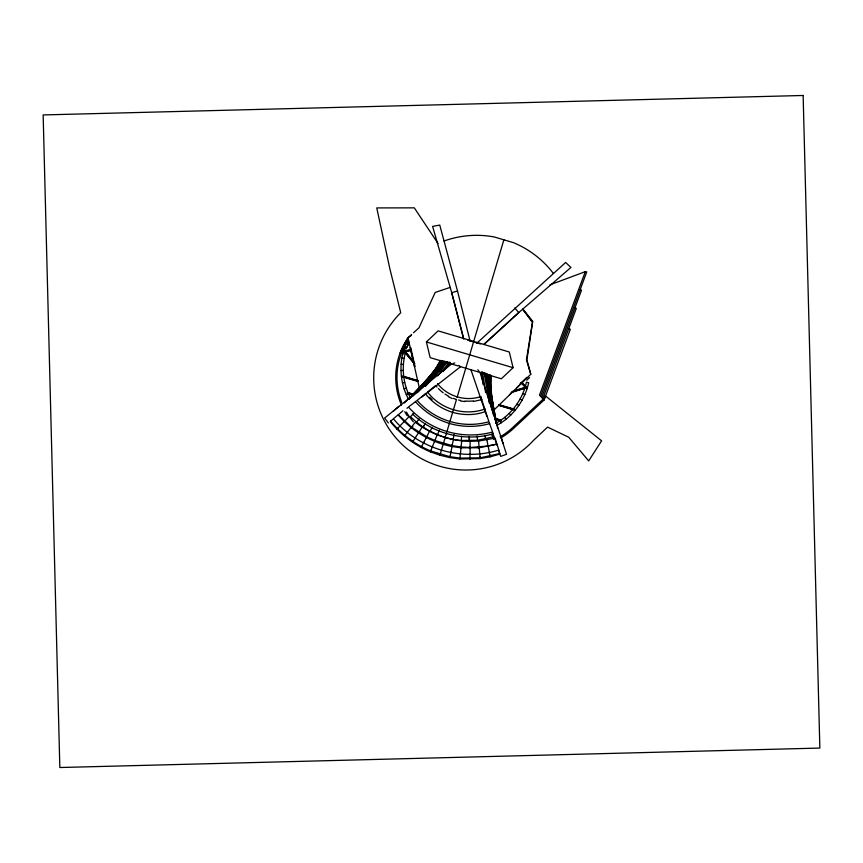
<?xml version="1.0" encoding="UTF-8"?>
<svg xmlns="http://www.w3.org/2000/svg" width="863" height="863" viewBox="0 0 863 863"><rect width="100%" height="100%" fill="white"/><g stroke="black" fill="none" stroke-linecap="round" stroke-linejoin="round"><path stroke-width="1.29" d="M496.171 441.694L496.818 444.067L488.026 446.042L470.076 447.498L470.141 441.349C450.41 441.079 430.896 434.294 415.265 422.255L411.5 427.12L398.328 414.833L400.626 412.784M446.635 362.676L445.34 362.298L408.566 399.321C400.853 384.952 398.943 367.692 403.194 351.964L405.416 352.557C401.457 367.304 402.989 383.506 410.044 397.077M490.572 386.279L491.435 375.653L490.173 375.297M460.562 448.221L460.723 446.387M499.645 453.409L499.871 454.1L490.108 456.851L480.108 458.587L459.85 458.976L459.957 457.714M498.695 449.99L499.85 453.496L480.152 457.811L460.001 458.091L460.421 453.215M413.571 413.614L410.518 416.635C423.96 430.216 442.223 438.749 461.241 440.475L461.619 436.203M460.421 453.949L461.004 447.821L479.192 447.757L497.012 444.175L498.803 450.055C461.511 461.791 418.253 448.943 393.399 418.771L397.153 415.621M470.076 447.498L461.079 446.98L461.716 440.864M498.587 404.963L513.334 409.213M509.515 394.758L513.021 391.414M520.065 384.51L516.538 387.994M494.348 409.655L530.788 374.251L526.43 359.903L532.536 321.759L523 309.612L532.083 321.877M530.788 374.251L526.926 359.871L532.719 321.392L522.902 308.976M410.669 347.422L415.038 366.538M451.802 446.408L452.136 444.628M459.85 458.976L449.796 457.606L450.022 456.365M460.001 458.091L450.001 456.71L450.918 451.91M453.151 439.353L454.067 434.553M450.82 452.568L451.996 446.527C431.112 442.439 411.824 431.09 398.113 414.812L397.584 415.265M461.079 446.98L452.169 445.642L453.366 439.601M495.653 423.42C511.23 414.963 522.654 399.493 526.441 382.201L528.685 382.697C524.769 400.626 512.913 416.656 496.764 425.427M449.796 457.606L439.925 455.222L446.635 432.633M446.969 431.489L449.256 423.776M415.308 401.813L408.447 407.023A83.409 83.409 0 0 0 492.611 432.007L489.278 422.741L489.634 423.657C476.527 427.325 462.439 427.261 449.364 423.431L449.645 422.492M449.947 421.468L452.557 412.665M485.491 411.435C475.556 415.481 463.237 415.394 452.654 412.352L456.484 399.45A42.233 42.233 0 0 1 453.453 398.426M457.077 397.433L503.873 239.806M540.583 396.3L586.764 271.888L585.308 271.662L539.483 395.114L544.057 400.033L513.485 428.533A70.011 70.011 0 0 1 500.788 437.929M541.684 397.487L581.533 290.13L580.184 289.623M542.795 398.674L576.311 308.371L574.952 307.864M411.5 427.12L426.7 436.775L434.898 440.518L437.185 434.801M432.244 447.056L434.564 441.349M393.053 419.159L390.659 421.079C401.284 434.154 415.125 444.488 430.669 450.971L432.536 446.451M437.509 434.715L439.353 430.195M391.295 420.788L390.303 421.565C400.864 434.812 414.736 445.297 430.357 451.834L431.069 450.119M434.542 441.921L435.47 439.677M402.579 353.506L405.362 347.228M405.89 349.17L409.159 343.096M426.7 436.775L429.504 431.295M423.442 442.967L426.3 437.519M430.108 431.241L432.126 427.444M421.543 446.678L423.841 442.363M421.187 447.498L421.791 446.387M426.451 438.091L427.325 436.473M434.467 370.982L440.184 360.443L441.435 360.831M411.64 334.456L407.962 337.789L400.13 352.881L403.83 353.819M408.361 339.558L401.371 353.194L398.889 361.327A68.749 68.749 0 0 0 401.737 402.417M406.98 344.261L408.76 341.295M418.879 432.298L422.169 427.109M415.081 438.048L418.458 432.902M412.892 441.478L415.621 437.422M412.514 442.234L413.215 441.187M418.792 433.453L419.828 431.932M426.344 381.09L441.511 360.561L442.708 360.928M407.239 432.331L411.101 427.541M416.549 422.158L419.278 418.846M404.801 435.437L407.552 432.126M411.263 428.523L412.827 426.656M404.413 436.117L405.222 435.146M414.952 393.571L442.417 361.058M437.563 375.826L449.785 362.115M450.518 362.762L450.033 363.55M443.107 371.478L450.152 363.582M398.835 406.279L393.388 411.036L451.802 363.776M408.544 399.289L443.711 361.101M425.254 386.516L447.994 361.791M440.011 371.91L441.834 369.925M404.628 421.284L408.825 416.786M417.455 392.665L447.282 361.521M404.423 402.989L444.779 361.446L446.052 361.834M399.99 425.891L404.294 421.489M426.139 393.161L425.448 393.852C432.363 402.611 441.975 409.127 452.654 412.352M397.368 428.62L400.001 426.031M408.879 399.342L410.81 397.455M412.73 395.578L446.419 362.622M396.98 429.202L397.897 428.328M519.72 384.229L526.754 377.39M526.775 380.205L529.558 377.509M413.053 395.988L434.1 375.793M440.799 369.364L442.719 367.53M458.026 365.923L430.152 357.649L426.398 341.964L438.102 330.863L473.701 341.435M481.478 372.881L481.511 371.953M483.194 373.399L483.183 372.687M483.981 373.625L484.186 372.816M475.632 342.007L509.31 352.007L513.064 367.692L501.36 378.781L459.763 366.441M416.203 400.982L415.491 401.651C424.477 411.878 436.322 419.504 449.364 423.431M543.194 399.094L512.644 427.573A68.749 68.749 0 0 1 500.152 436.829M476.667 343.334L565.653 262.438L570.918 267.454L518.739 312.579L484.186 344.013M484.121 344.337L518.739 312.579L514.801 308.005M413.474 332.794L418.987 327.811L435.189 292.449L450.184 287.39M406.969 408.275L407.703 407.627M401.09 412.374L402.924 410.745M393.841 410.54L384.607 418.091L388.361 422.978M425.146 393.97L417.142 400.421A70.043 70.043 0 0 0 488.922 421.727L485.34 410.734M427.53 392.072L435.664 385.513L437.023 387.045M421.91 396.969L460.572 366.678L458.652 365.437M401.489 405.125A70.011 70.011 0 0 1 407.962 337.789L411.241 335.513M406.333 394.758L408.436 393.841M549.958 284.844L585.308 271.662M418.037 381.144L403.453 376.818M404.111 388.922L406.3 388.21M513.388 390.961L526.764 386.872M512.266 391.64L525.643 387.552M512.331 391.845L525.707 387.757M511.209 392.514L527.013 387.692M444.035 240.982L444.596 240.809A96.311 96.311 0 0 1 494.251 236.958L513.496 242.665A96.311 96.311 0 0 1 553.032 272.999L553.377 273.431M463.852 339.17L451.716 292.686L432.6 226.397L439.752 225.07L457.498 290.993L451.716 292.686L463.388 338.188M453.323 363.366L454.801 362.945M481.781 399.634L473.442 401.468M461.241 440.475L477.563 440.27L493.507 436.797M403.755 351.219L411.198 349.537M405.06 351.252L411.263 349.849M405.114 351.457L411.317 350.054M403.938 352.05L411.381 350.367M470.141 441.349L478.587 441.047L495.2 438.134M402.471 382.892L404.715 382.395M401.414 376.743L403.69 376.462M400.95 370.507L403.248 370.454M401.101 364.262L403.388 364.423M460.529 401.004L464.812 401.586M451.996 446.527L461.004 447.821M401.845 358.059L404.111 358.447M450.001 456.71L430.669 450.971M452.169 445.642L434.898 440.518M490.249 375.027L491.284 392.46M484.477 373.258L486.656 373.884M487.735 374.175L496.301 422.848M467.811 340.184L480.475 343.949M426.398 341.964L513.064 367.692M484.628 373.959L486.085 374.391L496.171 422.87M402.385 375.955L418.231 380.659M498.792 404.574L514.639 409.278M403.517 376.624L418.145 380.961M498.641 405.081L513.269 409.418M402.147 376.764L417.994 381.468M498.555 405.383L514.402 410.087M413.636 394.132L407.444 392.633L413.539 394.434M495.297 418.372L501.392 420.184M495.2 418.684L501.295 420.486M407.39 392.827L413.485 394.639M496.365 419.245L501.241 420.691M407.293 393.14L413.388 394.952M496.268 419.547L501.144 420.993M444.078 361.209L444.963 361.478M524.866 388.026L527.056 388.728M430.357 451.834L439.925 455.222M568.76 328.717L570.314 329.288L544.057 400.033L545.265 395.804L601.597 440.831L588.685 460.896L568.717 437.239L547.574 427.109L533.593 440.292A92.114 92.114 0 0 1 402.018 444.348A92.114 92.114 0 0 1 400.723 312.719L389.763 268.328L376.753 207.918L414.316 207.854L438.048 243.549M405.125 346.02L407.271 346.829M522.741 393.657L524.855 394.574M448.339 396.7L452.244 398.544M520.087 399.073L522.093 400.184M516.915 404.197L518.814 405.491M513.269 408.986L515.028 410.464M412.438 413.97C433.453 434.132 465.189 441.953 493.161 433.852L492.902 432.913M509.17 413.409L510.788 415.049M521.673 382.331L526.991 387.8M521.446 382.557L525.869 387.109M521.284 382.697L525.718 387.26M521.058 382.924L526.376 388.393M437.573 383.679C447.552 396.419 465.621 401.791 480.939 396.559L481.63 399.105M477.811 369.774L478.814 370.939M427.703 392.266C440.637 409.235 464.704 416.29 484.769 409.073L481.543 399.127M404.445 350.561L413.431 361.284M405.017 351.748L414.812 363.442M404.855 351.877L414.402 363.787L403.787 351.112M504.672 417.412L506.117 419.202M499.806 420.961L501.069 422.881M499.774 454.337L500.734 456.344L506.538 454.294L479.871 372.104M493.722 438.943L491.834 434.143L493.722 438.997M470.939 369.752L486.808 416.236M492.849 433.15L497.228 445.632M498.89 451.176L499.472 452.902M501.069 436.624L503.043 443.582L502.935 442.924M495.384 438.803L495.847 440.508M457.498 290.993L470.184 341.403M488.145 391.834L493.56 415.081M489.699 455.038L490.108 456.851M410.238 347.519L414.564 366.646M407.962 337.789L419.472 388.62M407.217 341.187L408.08 344.973M485.006 374.078L495.265 420.076M489.192 451.953L490.108 456.149M484.844 435.33L485.621 438.933M484.952 408.889L485.394 410.993M488.188 446.398L489.397 452.428M487.023 373.992L497.66 428.177M484.887 372.687L491.888 409.763M486.959 439.979L488.026 446.042M484.143 372.525L489.267 402.999M482.471 371.813L485.621 392.568M481.36 372.848L483.151 384.618M489.224 374.952L493.668 410.583M479.893 456.754L480.108 458.587M478.296 446.667L478.523 448.49M479.666 453.539L480.152 457.811M477.077 435.998L477.563 440.27M479.192 447.757L479.806 453.873M478.587 441.047L479.084 447.185M491.446 395.146L491.759 400.508M469.968 458.037L469.99 459.299M469.483 446.678L469.515 448.512M470.011 453.571L470.087 458.458M470.098 448.231L470.119 454.38M407.271 415.826A70.011 70.011 0 0 1 404.736 411.673M413.345 421.824A68.749 68.749 0 0 1 406.43 412.083M432.093 399.601A53.215 53.215 0 0 1 429.742 397.304M473.377 400.917A42.233 42.233 0 0 1 464.855 401.036M460.626 400.454A42.233 42.233 0 0 1 458.544 400.011M448.598 396.214A42.233 42.233 0 0 1 444.941 394.013M443.204 392.784A42.233 42.233 0 0 1 438.382 388.577M425.481 423.474L423.097 427.045L425.481 423.474M803.14 95.48L43.15 114.93L59.838 767.52L819.85 748.07L803.14 95.48M469.375 438.339L469.353 436.495L469.407 440.788L469.375 438.339"/></g></svg>
